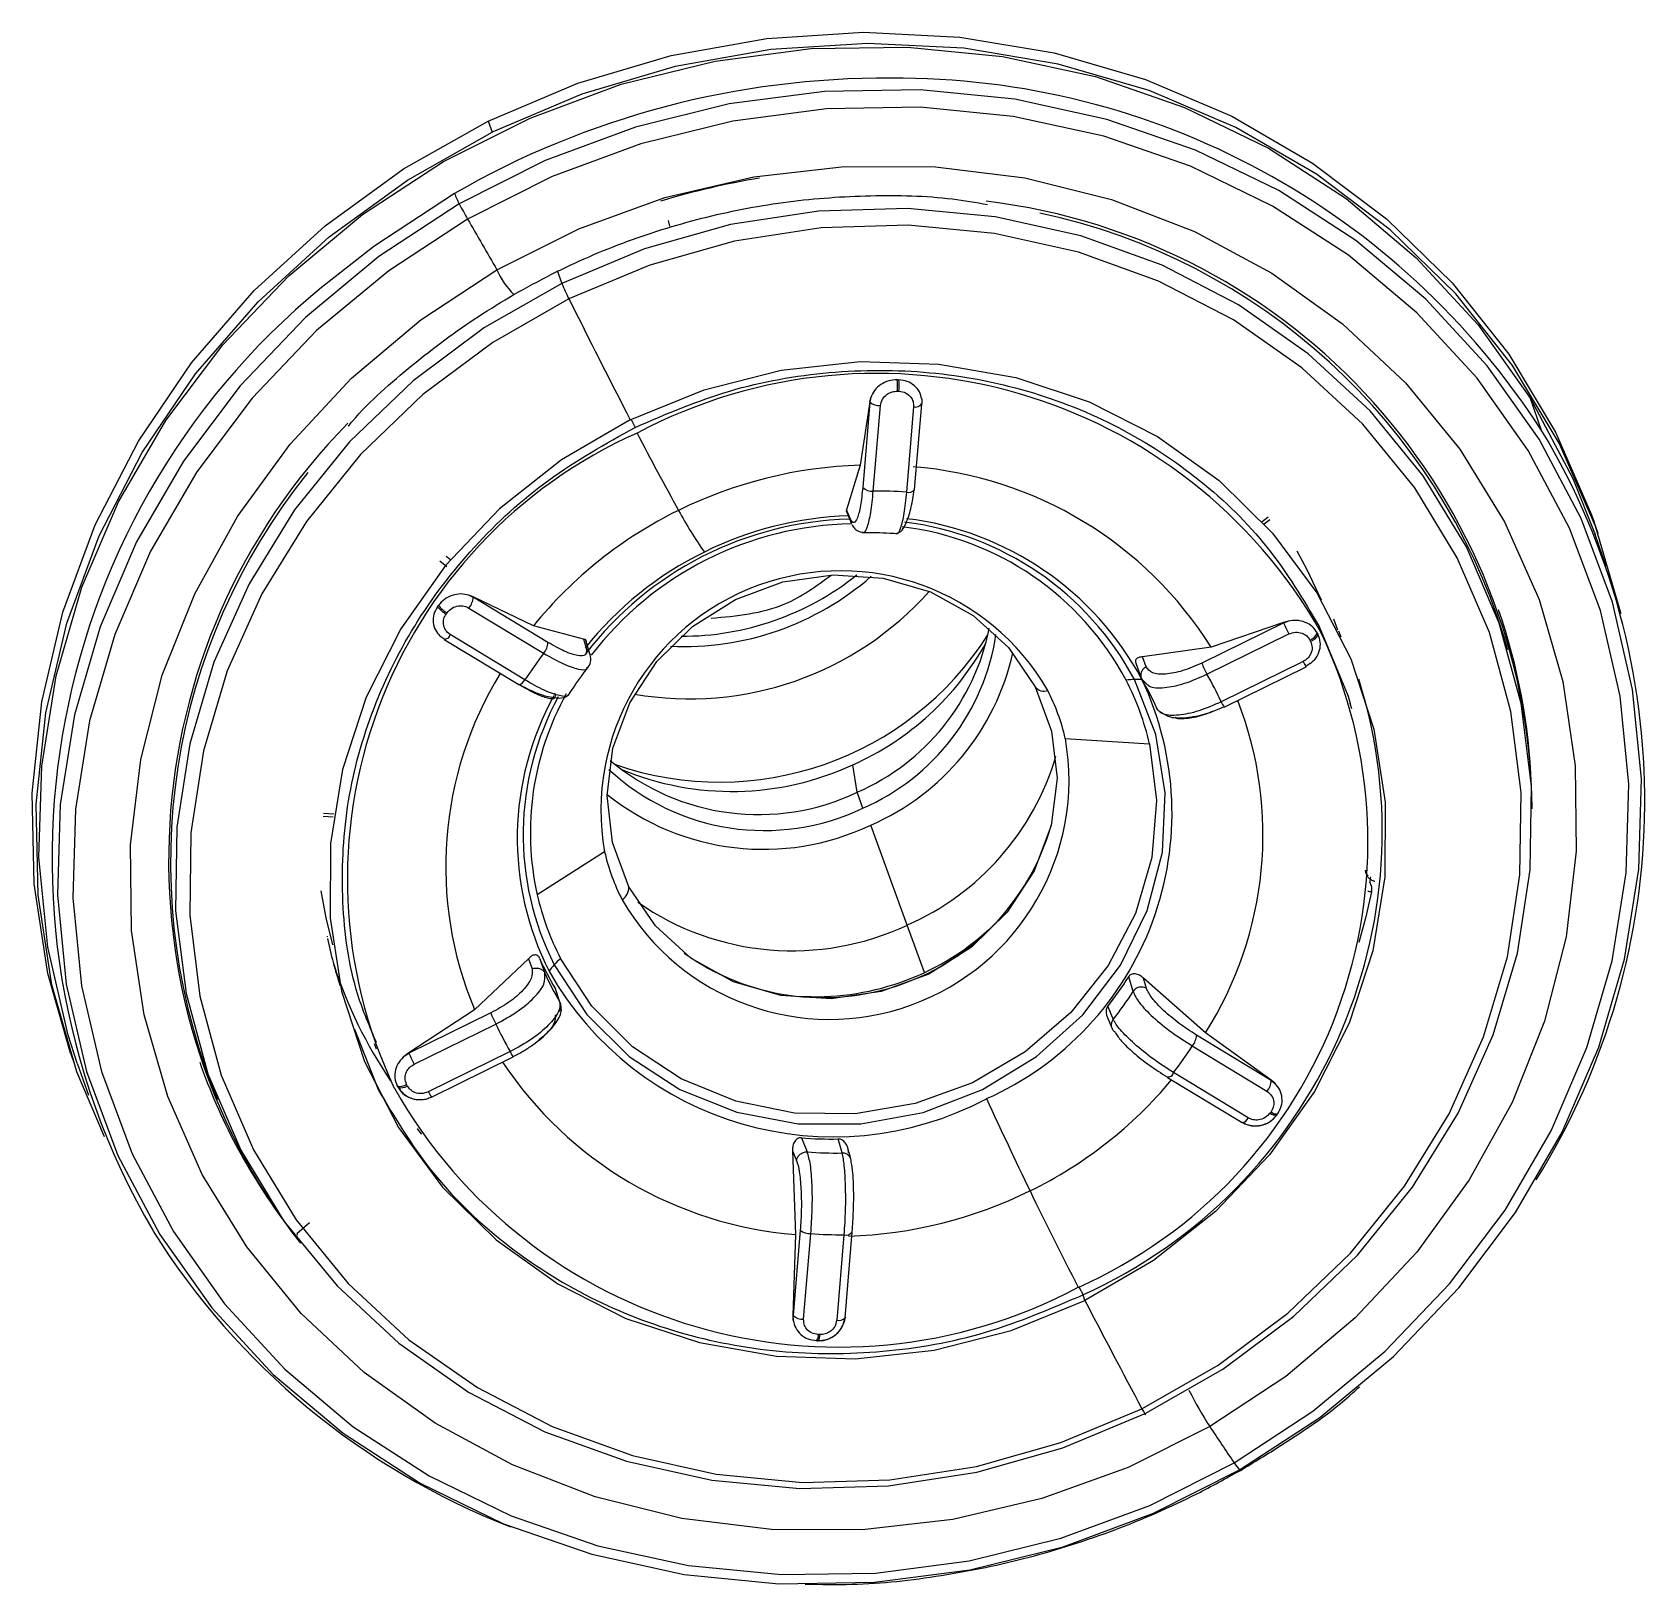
# Model space of a CAD drawing. Extents: x 832 to 912, y 781 to 934.
# Drawn here: x 847.425 to 849.424, y 842.531 to 844.456 of the extents above; entities that cross this region are included whole.
import ezdxf

# ---------------------------------------------------------------- set-up
doc = ezdxf.new("R2010")
doc.units = 0
doc.header["$MEASUREMENT"] = 0
doc.layers.add('1', color=4, linetype='Continuous')

# ---------------------------------------------------------------- blocks, each defined once
blk = doc.blocks.new('2026 SOVEREIGN HL')
at = {"layer": '1', "color": 3, "linetype": 'Continuous', "lineweight": 25}
for p, q in [((16.2613, 47.2507), (16.2661, 47.237)), ((16.4842, 47.1275), (16.4858, 47.1205)), ((16.3468, 47.0658), (16.3525, 47.0496)), ((16.7682, 46.9303), (16.7702, 46.9302)), ((16.7354, 46.9082), (16.7342, 46.9029)), ((16.7343, 46.9026), (16.7354, 46.9082)), ((16.7685, 46.916), (16.7705, 46.9159)), ((16.7986, 46.9062), (16.7987, 46.9006)), ((17.5668, 46.8674), (17.553, 46.9069)), ((16.7342, 46.9029), (16.7221, 46.8243)), ((16.7343, 46.9026), (16.7254, 46.7966)), ((16.7342, 46.9029), (16.7343, 46.9026)), ((16.7385, 46.7922), (16.7474, 46.8982)), ((16.7884, 46.8969), (16.7795, 46.7909)), ((16.7898, 46.794), (16.7987, 46.9)), ((16.4383, 46.8809), (16.4433, 46.8712)), ((16.7221, 46.8243), (16.7053, 46.769)), ((16.7053, 46.769), (16.705, 46.7666)), ((16.7052, 46.7667), (16.711, 46.7528)), ((16.7102, 46.7573), (16.7053, 46.769)), ((17.2206, 46.7544), (17.2278, 46.7602)), ((17.2232, 46.7516), (17.2302, 46.7571)), ((17.6369, 46.7397), (17.6321, 46.7535)), ((17.6469, 46.6989), (17.6331, 46.7384)), ((16.2093, 46.7116), (16.2144, 46.7072)), ((16.2013, 46.7058), (16.2098, 46.6986)), ((16.1985, 46.6488), (16.1996, 46.6505)), ((16.2426, 46.6609), (16.2374, 46.6632)), ((16.2374, 46.6632), (16.2427, 46.6606)), ((16.2374, 46.6472), (16.33, 46.5912)), ((16.3174, 46.6252), (16.2426, 46.6609)), ((16.2427, 46.6606), (16.2426, 46.6609)), ((16.3353, 46.6046), (16.2427, 46.6606)), ((16.2091, 46.6397), (16.2103, 46.6413)), ((17.2472, 46.6289), (17.1457, 46.579)), ((17.2471, 46.6292), (17.1573, 46.5986)), ((17.2528, 46.6311), (17.2471, 46.6292)), ((17.2471, 46.6292), (17.2472, 46.6289)), ((17.2472, 46.6289), (17.2528, 46.6311)), ((17.3091, 46.6339), (17.3138, 46.6204)), ((16.2061, 46.6089), (16.2015, 46.6124)), ((16.2066, 46.6083), (16.2991, 46.5523)), ((16.3067, 46.5582), (16.2141, 46.6143)), ((16.3794, 46.6086), (16.3174, 46.6252)), ((16.3794, 46.6086), (16.3829, 46.5962)), ((16.3873, 46.5901), (16.382, 46.6087)), ((17.1521, 46.5652), (17.2536, 46.6151)), ((17.2796, 46.6075), (17.2805, 46.6059)), ((17.2889, 46.616), (17.2897, 46.6144)), ((17.2934, 46.6172), (17.2913, 46.6242)), ((17.3184, 46.6111), (17.3154, 46.6187)), ((17.5251, 46.5953), (17.5204, 46.6111)), ((17.1573, 46.5986), (17.0721, 46.5867)), ((17.0766, 46.5743), (17.0721, 46.5867)), ((17.0713, 46.5589), (17.0647, 46.5772)), ((17.2713, 46.5809), (17.1698, 46.531)), ((17.1736, 46.5245), (17.275, 46.5744)), ((17.2801, 46.5783), (17.2749, 46.5752)), ((17.0713, 46.5589), (17.0769, 46.5538)), ((17.3318, 46.5221), (17.3297, 46.529)), ((17.0935, 46.5182), (17.1015, 46.5146)), ((16.9765, 46.4856), (17.081, 46.4788)), ((16.7187, 46.4188), (16.7132, 46.4528)), ((16.7255, 46.399), (16.7187, 46.4188)), ((16.0569, 46.389), (16.0693, 46.3882)), ((16.0573, 46.3929), (16.0699, 46.3921)), ((16.7807, 46.2542), (16.7354, 46.3779)), ((16.4056, 46.3449), (16.322, 46.2917)), ((17.35, 46.319), (17.3488, 46.3221)), ((17.3495, 46.3179), (17.3503, 46.3159)), ((16.8021, 46.1955), (16.7807, 46.2542)), ((16.0622, 46.2396), (16.0621, 46.2405)), ((16.3112, 46.2123), (16.2443, 46.1493)), ((16.3112, 46.2123), (16.3156, 46.1998)), ((16.3249, 46.2132), (16.3314, 46.1948)), ((17.0605, 46.1718), (17.0551, 46.1901)), ((17.1502, 46.1207), (17.0735, 46.1882)), ((17.0771, 46.1757), (17.0735, 46.1882)), ((16.3501, 46.1587), (16.3446, 46.175)), ((16.2443, 46.1493), (16.1628, 46.0957)), ((17.0291, 46.1534), (17.0359, 46.1371)), ((16.2644, 46.1453), (16.1629, 46.0954)), ((16.1694, 46.0816), (16.2708, 46.1315)), ((17.029, 46.1394), (17.0347, 46.1257)), ((16.0957, 46.1252), (16.1248, 46.0503)), ((16.1199, 46.1075), (16.1226, 46.1007)), ((17.2317, 46.0616), (17.1392, 46.1177)), ((17.2317, 46.0619), (17.1502, 46.1207)), ((15.7436, 46.0954), (15.7484, 46.0816)), ((16.1628, 46.0957), (16.1578, 46.0922)), ((16.1578, 46.0922), (16.1629, 46.0954)), ((16.1629, 46.0954), (16.1628, 46.0957)), ((16.2885, 46.0973), (16.187, 46.0474)), ((16.1908, 46.0409), (16.2923, 46.0908)), ((17.1339, 46.1043), (17.2265, 46.0482)), ((15.752, 46.0829), (15.7658, 46.0434)), ((17.2032, 46.0153), (17.1106, 46.0713)), ((15.9196, 46.0532), (15.9257, 46.038)), ((16.1494, 46.0532), (16.1485, 46.0549)), ((16.161, 46.0549), (16.1601, 46.0566)), ((17.1031, 46.0654), (17.1956, 46.0093)), ((17.2363, 46.0582), (17.2317, 46.0619)), ((17.2317, 46.0619), (17.2317, 46.0616)), ((17.2317, 46.0616), (17.2363, 46.0582)), ((17.2004, 46.0074), (17.1951, 46.0099)), ((17.2315, 46.0228), (17.2304, 46.0212)), ((17.2386, 46.0185), (17.2397, 46.0201)), ((16.6494, 45.9905), (16.6566, 45.9731)), ((16.6998, 45.9717), (16.695, 45.989)), ((16.6385, 45.9741), (16.642, 45.8706)), ((16.6385, 45.9741), (16.6434, 45.9623)), ((16.0397, 45.8849), (16.0241, 45.8716)), ((16.0248, 45.8696), (16.0248, 45.8719)), ((16.642, 45.8706), (16.639, 45.7703)), ((16.6481, 45.876), (16.6391, 45.77)), ((16.6522, 45.7656), (16.6611, 45.8716)), ((16.7021, 45.8703), (16.6932, 45.7643)), ((16.7035, 45.7674), (16.7124, 45.8735)), ((16.9934, 45.8055), (16.9985, 45.7958)), ((17.0009, 45.7889), (16.9985, 45.7958)), ((16.639, 45.7703), (16.6393, 45.7643)), ((16.6391, 45.77), (16.639, 45.7703)), ((16.6393, 45.7643), (16.6391, 45.77)), ((16.7035, 45.768), (16.7024, 45.7623)), ((16.6684, 45.7389), (16.6704, 45.7388)), ((16.6722, 45.7465), (16.6702, 45.7465))]:
    blk.add_line(p, q, dxfattribs=at)
at = {"layer": '1', "color": 3, "linetype": 'Continuous', "lineweight": 25, "flags": 128}
for points in [[(16.2613, 47.2507), (16.3724, 47.2979), (16.4882, 47.3323), (16.6068, 47.3534), (16.7266, 47.361), (16.8459, 47.355), (16.9628, 47.3354), (17.0758, 47.3025), (17.1831, 47.2568), (17.2831, 47.1989), (17.3745, 47.1298), (17.4559, 47.0504), (17.5261, 46.9618), (17.584, 46.8654)], [(17.6651, 46.6401), (17.6649, 46.6411), (17.6337, 46.7488), (17.5888, 46.8516), (17.5309, 46.948), (17.4607, 47.0366), (17.3793, 47.116), (17.2879, 47.1851), (17.1879, 47.243), (17.0806, 47.2887), (16.9676, 47.3216), (16.8507, 47.3412), (16.7314, 47.3472), (16.6116, 47.3396), (16.493, 47.3185), (16.3772, 47.2841), (16.2661, 47.237)], [(16.2058, 47.2007), (16.3131, 47.2547), (16.4259, 47.2965), (16.5425, 47.3253), (16.6614, 47.3408), (16.7808, 47.3427), (16.8988, 47.3311), (17.0138, 47.306), (17.1242, 47.2678), (17.2282, 47.2172), (17.3245, 47.1548), (17.4115, 47.0815), (17.4881, 46.9985), (17.553, 46.9069)], [(17.1926, 45.5787), (17.2921, 45.6438), (17.3831, 45.7195), (17.4643, 45.8045), (17.5344, 45.8977), (17.5925, 45.9976), (17.6378, 46.1029), (17.6695, 46.2121), (17.6872, 46.3234), (17.6906, 46.4353), (17.6797, 46.5461), (17.6547, 46.6543), (17.6158, 46.7583), (17.5638, 46.8565), (17.4992, 46.9475), (17.4232, 47.03), (17.3367, 47.1027), (17.2411, 47.1647), (17.1378, 47.215), (17.0281, 47.2529), (16.9139, 47.2779), (16.7966, 47.2895), (16.678, 47.2875), (16.56, 47.2722), (16.444, 47.2435), (16.332, 47.202), (16.2254, 47.1483)], [(17.1858, 45.5875), (17.2835, 45.6515), (17.3729, 45.7258), (17.4527, 45.8093), (17.5216, 45.9008), (17.5787, 45.999), (17.6231, 46.1025), (17.6542, 46.2097), (17.6716, 46.319), (17.675, 46.4289), (17.6643, 46.5378), (17.6397, 46.6441), (17.6015, 46.7462), (17.5504, 46.8427), (17.487, 46.9321), (17.4123, 47.0131), (17.3274, 47.0846), (17.2335, 47.1455), (17.1319, 47.1949), (17.0243, 47.2321), (16.912, 47.2566), (16.7968, 47.268), (16.6804, 47.2661), (16.5644, 47.251), (16.4505, 47.2229), (16.3404, 47.1821), (16.2358, 47.1294)], [(15.7436, 46.0954), (15.7156, 46.194), (15.6987, 46.3051), (15.6961, 46.4179), (15.708, 46.5309), (15.7342, 46.6423), (15.7743, 46.7505), (15.8277, 46.854), (15.8937, 46.9511), (15.9712, 47.0407), (16.0592, 47.1212), (16.1564, 47.1916), (16.2613, 47.2507)], [(15.7855, 45.9917), (15.7516, 46.0724), (15.7205, 46.1802), (15.7035, 46.2913), (15.7009, 46.4041), (15.7128, 46.5171), (15.739, 46.6285), (15.7791, 46.7367), (15.8325, 46.8402), (15.8985, 46.9374), (15.976, 47.0269), (16.064, 47.1074), (16.1612, 47.1778), (16.2661, 47.237)], [(15.752, 46.0829), (15.7406, 46.1179), (15.7154, 46.2268), (15.7045, 46.3384), (15.7079, 46.451), (15.7257, 46.5631), (15.7576, 46.6729), (15.8032, 46.7789), (15.8617, 46.8796), (15.9323, 46.9734), (16.014, 47.059), (16.1056, 47.1351), (16.2058, 47.2007)], [(16.2721, 47.0665), (16.3735, 47.1173), (16.4802, 47.156), (16.5906, 47.1819), (16.7029, 47.1948), (16.8155, 47.1943), (16.9264, 47.1805), (17.0339, 47.1536), (17.1365, 47.1139), (17.2323, 47.0623), (17.32, 46.9994), (17.3981, 46.9263), (17.4654, 46.844), (17.5209, 46.754), (17.5637, 46.6576), (17.593, 46.5563), (17.6085, 46.4517), (17.6099, 46.3456), (17.5971, 46.2395), (17.5704, 46.1352), (17.5302, 46.0342), (17.4772, 45.9382), (17.4121, 45.8487), (17.3359, 45.7671), (17.25, 45.6947), (17.1556, 45.6326)], [(16.2254, 47.1483), (16.1259, 47.0832), (16.0349, 47.0076), (15.9537, 46.9225), (15.8836, 46.8294), (15.8255, 46.7294), (15.7802, 46.6241), (15.7485, 46.515), (15.7308, 46.4036), (15.7274, 46.2917), (15.7383, 46.1809), (15.7633, 46.0727), (15.8022, 45.9687), (15.8542, 45.8705), (15.9188, 45.7795), (15.9948, 45.6971), (16.0813, 45.6243), (16.1769, 45.5623), (16.2802, 45.512), (16.3899, 45.4741), (16.5041, 45.4492), (16.6214, 45.4376), (16.74, 45.4395), (16.858, 45.4549), (16.974, 45.4835), (17.086, 45.525), (17.1926, 45.5787)], [(16.2196, 47.1612), (16.1194, 47.0956), (16.0714, 47.058)], [(16.2358, 47.1294), (16.138, 47.0654), (16.0486, 46.9911), (15.9689, 46.9076), (15.9, 46.816), (15.8429, 46.7178), (15.7984, 46.6144), (15.7673, 46.5072), (15.7499, 46.3979), (15.7466, 46.2879), (15.7573, 46.179), (15.7819, 46.0728), (15.82, 45.9707), (15.8711, 45.8742), (15.9345, 45.7848), (16.0092, 45.7038), (16.0941, 45.6323), (16.1881, 45.5714), (16.2896, 45.522), (16.3973, 45.4847), (16.5095, 45.4603), (16.6247, 45.4489), (16.7412, 45.4508), (16.8572, 45.4659), (16.971, 45.494), (17.0811, 45.5347), (17.1858, 45.5875)], [(17.0757, 45.6487), (17.1717, 45.7035), (17.2599, 45.7693), (17.3388, 45.845), (17.407, 45.9294), (17.4634, 46.021), (17.5069, 46.1182), (17.5369, 46.2193), (17.5527, 46.3226), (17.5543, 46.4264), (17.5414, 46.5289), (17.5144, 46.6283), (17.4737, 46.7229), (17.42, 46.8112), (17.3543, 46.8915), (17.2775, 46.9625), (17.1912, 47.0231), (17.0966, 47.0721), (16.9956, 47.1087), (16.8897, 47.1324), (16.7808, 47.1426), (16.6707, 47.1393), (16.5614, 47.1225), (16.4548, 47.0924), (16.3525, 47.0496)], [(17.0715, 45.6546), (17.1658, 45.7084), (17.2525, 45.7731), (17.3299, 45.8475), (17.3969, 45.9304), (17.4522, 46.0203), (17.495, 46.1157), (17.5244, 46.215), (17.54, 46.3165), (17.5415, 46.4185), (17.5289, 46.5191), (17.5024, 46.6167), (17.4624, 46.7096), (17.4097, 46.7963), (17.3451, 46.8752), (17.2697, 46.9449), (17.1849, 47.0044), (17.0921, 47.0525), (16.9928, 47.0885), (16.8888, 47.1117), (16.7819, 47.1218), (16.6738, 47.1185), (16.5665, 47.102), (16.4617, 47.0724), (16.3613, 47.0304)], [(17.1556, 45.6326), (17.0543, 45.5818), (16.9476, 45.5431), (16.8372, 45.5171), (16.7248, 45.5043), (16.6123, 45.5048), (16.5014, 45.5186), (16.3938, 45.5455), (16.2913, 45.5851), (16.1954, 45.6368), (16.1077, 45.6997), (16.0296, 45.7728), (15.9623, 45.8551), (15.9068, 45.9451), (15.8641, 46.0415), (15.8347, 46.1428), (15.8192, 46.2473), (15.8179, 46.3535), (15.8306, 46.4596), (15.8573, 46.5639), (15.8975, 46.6649), (15.9506, 46.7609), (16.0157, 46.8504), (16.0918, 46.932), (16.1777, 47.0044), (16.2721, 47.0665)], [(16.3525, 47.0496), (16.2565, 46.9948), (16.1682, 46.9289), (16.0893, 46.8532), (16.0211, 46.7688), (15.9648, 46.6773), (15.9213, 46.5801), (15.8913, 46.479), (15.8754, 46.3756), (15.8739, 46.2718), (15.8868, 46.1693), (15.9138, 46.0699), (15.9545, 45.9753), (16.0081, 45.8871), (16.0739, 45.8068), (16.1506, 45.7357), (16.237, 45.6752), (16.3315, 45.6261), (16.4326, 45.5895), (16.5385, 45.5659), (16.6474, 45.5556), (16.7574, 45.5589), (16.8667, 45.5758), (16.9734, 45.6059), (17.0757, 45.6487)], [(16.3613, 47.0304), (16.267, 46.9766), (16.1803, 46.912), (16.1028, 46.8376), (16.0359, 46.7547), (15.9805, 46.6648), (15.9378, 46.5693), (15.9084, 46.47), (15.8928, 46.3685), (15.8913, 46.2666), (15.9039, 46.166), (15.9304, 46.0683), (15.9704, 45.9754), (16.0231, 45.8888), (16.0877, 45.8099), (16.163, 45.7401), (16.2479, 45.6807), (16.3407, 45.6325), (16.44, 45.5965), (16.5439, 45.5733), (16.6509, 45.5632), (16.759, 45.5665), (16.8663, 45.5831), (16.9711, 45.6126), (17.0715, 45.6546)], [(16.4374, 46.8805), (16.5288, 46.9178), (16.6244, 46.9421), (16.7221, 46.9528), (16.8198, 46.9497), (16.9152, 46.9329), (17.0062, 46.9027), (17.0909, 46.8598), (17.1672, 46.8052), (17.2335, 46.7401), (17.2883, 46.6659), (17.3304, 46.5844), (17.3589, 46.4972), (17.373, 46.4064), (17.3726, 46.314), (17.3576, 46.2221), (17.3282, 46.1327), (17.2853, 46.0478), (17.2298, 45.9693), (17.1628, 45.899), (17.0859, 45.8384), (17.0009, 45.7889)], [(17.553, 46.9069), (17.6054, 46.808), (17.6331, 46.7384)], [(16.4374, 46.8805), (16.3523, 46.831), (16.2754, 46.7704), (16.2085, 46.7), (16.1529, 46.6215), (16.11, 46.5366), (16.0807, 46.4472), (16.0656, 46.3553), (16.0652, 46.2629), (16.0794, 46.1721), (16.1078, 46.085), (16.1499, 46.0034), (16.2047, 45.9292), (16.2711, 45.8641), (16.3474, 45.8095), (16.432, 45.7666), (16.523, 45.7365), (16.6185, 45.7196), (16.7161, 45.7166), (16.8139, 45.7273), (16.9095, 45.7516), (17.0009, 45.7889)], [(17.584, 46.8654), (17.6289, 46.7626), (17.6321, 46.7535)], [(17.2636, 46.718), (17.276, 46.695), (17.2936, 46.6573)], [(16.4357, 46.3017), (16.4153, 46.3565), (16.4086, 46.4147), (16.4159, 46.4735), (16.4368, 46.5299), (16.4702, 46.581), (16.5146, 46.6244), (16.5676, 46.6578), (16.6266, 46.6795), (16.6887, 46.6885), (16.7507, 46.6844), (16.8096, 46.6672), (16.8623, 46.638), (16.9062, 46.5981), (16.9392, 46.5495)], [(17.2913, 46.6242), (17.327, 46.5378), (17.3297, 46.529)], [(17.2713, 46.5809), (17.2722, 46.5791), (17.2731, 46.5775), (17.2738, 46.5762), (17.2744, 46.5753), (17.2748, 46.5747), (17.275, 46.5744), (17.2751, 46.5746), (17.2749, 46.5752)], [(16.3001, 46.5521), (16.2998, 46.5521), (16.2991, 46.5523)], [(16.3432, 46.2048), (16.3835, 46.1435), (16.436, 46.0914), (16.4988, 46.0504), (16.5695, 46.0222), (16.6453, 46.0078), (16.7232, 46.0077), (16.8004, 46.022), (16.8739, 46.0502), (16.9407, 46.0911), (16.9984, 46.1431), (17.0448, 46.2044), (17.078, 46.2724), (17.0968, 46.3447), (17.1004, 46.4183), (17.0888, 46.4906), (17.0623, 46.5587)], [(16.9392, 46.5495), (16.9596, 46.4947), (16.9663, 46.4365), (16.959, 46.3777), (16.9381, 46.3214), (16.9046, 46.2702), (16.8603, 46.2268), (16.8073, 46.1935), (16.7482, 46.1717), (16.6862, 46.1627), (16.6241, 46.1669), (16.5653, 46.184), (16.5126, 46.2133), (16.4686, 46.2532), (16.4357, 46.3017)], [(17.081, 46.4788), (17.0896, 46.4087), (17.0837, 46.3378), (17.0635, 46.2687), (17.0296, 46.2039), (16.9835, 46.146), (16.9268, 46.097), (16.8616, 46.0588), (16.7904, 46.0329), (16.7159, 46.0202), (16.6409, 46.0211), (16.5681, 46.0358), (16.5004, 46.0635), (16.4401, 46.1033), (16.3897, 46.1537), (16.351, 46.2128)], [(16.0687, 46.2295), (16.0604, 46.263), (16.0542, 46.2966)], [(17.3559, 46.2954), (17.3486, 46.2626), (17.3402, 46.2325)], [(16.2885, 46.0973), (16.2895, 46.0955), (16.2903, 46.0939), (16.291, 46.0926), (16.2916, 46.0917), (16.292, 46.0911), (16.2923, 46.0908), (16.2923, 46.091), (16.2921, 46.0916)], [(16.174, 46.0021), (16.1739, 46.0019), (16.1736, 46.0015)], [(16.1786, 45.9951), (16.1784, 45.9955), (16.1736, 46.0015)], [(17.0715, 45.6546), (17.0727, 45.6524), (17.0737, 45.6506), (17.0746, 45.6491), (17.0753, 45.6481), (17.0757, 45.6475), (17.0759, 45.6474), (17.0759, 45.6478), (17.0757, 45.6487)]]:
    blk.add_lwpolyline(points, dxfattribs=at)
at = {"layer": '1', "color": 3, "linetype": 'Continuous', "lineweight": 25}
for centre, radius, start, end in [((16.7531, 46.2368), 1.0673, 89.6156, 119.9908), ((16.7667, 46.3529), 0.9512, 32.7437, 90.3911), ((16.7515, 46.2422), 0.9505, 99.3115, 106.9243), ((16.3316, 47.2046), 0.1202, 201.196, 207.9296), ((16.6167, 47.3491), 0.4398, 207.1638, 209.9784), ((16.7869, 46.3885), 0.7684, 0.7324, 83.1566), ((26.4525, 52.9956), 11.7811, 209.86346, 210.21658), ((16.7834, 46.3823), 0.7717, 17.2449, 77.9211), ((16.3588, 47.1035), 0.0942, 203.0952, 225.8726), ((16.6368, 46.3372), 0.9161, 128.1097, 210.3046), ((16.5629, 47.1344), 0.2268, 201.9618, 207.2864), ((30.9351, 54.3312), 16.3002, 206.60868, 207.19973), ((16.7427, 46.305), 0.633, 29.5473, 117.9689), ((16.7087, 46.922), 0.06, 354.2456, 7.8854), ((16.7107, 46.922), 0.06, 354.2456, 7.8854), ((16.7458, 46.9151), 0.0169, 227.3836, 275.4687), ((16.7914, 46.9049), 0.00849, 249.6327, 329.5578), ((16.637, 46.3345), 0.7718, 135.4004, 217.9711), ((16.8066, 46.4083), 0.8881, 328.04, 31.1283), ((16.6923, 46.311), 0.6056, 114.017, 205.3189), ((19.152, 48.2553), 3.0428, 207.2072, 209.256), ((16.6387, 46.3319), 0.7712, 141.1907, 201.1857), ((16.7392, 46.2771), 0.5475, 91.7849, 116.2208), ((16.7501, 46.343), 0.4808, 32.124, 85.4723), ((16.7369, 46.809), 0.0169, 227.3829, 275.4746), ((16.7428, 46.2782), 0.514, 85.9056, 90.4763), ((16.7823, 46.8002), 0.00973, 253.2434, 320.6511), ((16.7324, 46.288), 0.5348, 116.0883, 140.9114), ((16.9448, 47.0092), 0.5083, 208.2991, 215.1471), ((16.7202, 46.3317), 0.4258, 91.5979, 142.5083), ((16.7187, 46.3364), 0.4152, 91.0044, 142.5932), ((16.7234, 46.3226), 0.4393, 92.0505, 116.2329), ((16.7307, 46.3864), 0.3641, 28.0775, 83.0988), ((16.7316, 46.3813), 0.3752, 28.2109, 82.9932), ((16.7336, 46.3773), 0.3835, 28.2133, 83.0817), ((16.7171, 46.3322), 0.4279, 116.0433, 141.6692), ((16.6978, 46.3965), 0.2968, 30.0416, 189.9993), ((16.5037, 46.9528), 0.3534, 267.3162, 311.1194), ((16.5013, 46.9597), 0.3474, 269.8258, 308.6097), ((16.5109, 46.9319), 0.3973, 260.0824, 318.3541), ((16.2269, 46.6712), 0.0362, 218.2417, 240.6452), ((16.228, 46.6728), 0.0362, 218.2416, 240.6453), ((16.2205, 46.6616), 0.0222, 319.7623, 357.5502), ((17.3916, 46.688), 0.1561, 202.2523, 207.8406), ((16.8158, 46.4023), 0.7387, 2.0169, 19.1964), ((16.2075, 46.6155), 0.00675, 257.8876, 349.4325), ((16.5478, 46.8262), 0.3948, 250.9395, 327.4836), ((16.6059, 46.6772), 0.2819, 293.5793, 348.7204), ((16.6137, 46.6556), 0.2799, 293.5274, 351.5427), ((16.746, 46.3582), 0.6056, 294.0172, 25.3189), ((17.2742, 46.6227), 0.0161, 289.6784, 335.6559), ((17.2751, 46.621), 0.0161, 289.6648, 335.6695), ((16.7187, 46.2913), 0.4908, 142.3512, 147.0616), ((16.3131, 46.6055), 0.0222, 319.7183, 357.5946), ((16.5694, 46.7753), 0.3531, 294.0215, 331.0999), ((16.6126, 46.6588), 0.3065, 293.6049, 347.3361), ((17.2905, 46.6382), 0.1565, 202.2515, 207.8249), ((16.6668, 46.3266), 0.4582, 148.4814, 202.762), ((16.2942, 46.5652), 0.0143, 294.3291, 330.9768), ((16.7214, 46.3929), 0.3874, 294, 25.3358), ((16.95, 46.5577), 0.0135, 217.3403, 290.5015), ((16.7393, 46.3701), 0.63, 294.284, 17.4416), ((17.068, 46.4373), 0.1215, 92.6978, 97.5558), ((16.7521, 46.4029), 0.3375, 12.9903, 27.3089), ((17.0665, 46.4709), 0.0879, 86.7023, 92.7363), ((16.7626, 46.3767), 0.3585, 24.0546, 30.5482), ((16.7829, 46.3529), 0.4259, 24.714, 29.8971), ((16.6626, 46.362), 0.3653, 151.1251, 206.8566), ((16.662, 46.3663), 0.3574, 151.4182, 206.8598), ((16.6681, 46.3689), 0.3546, 150.9825, 192.5635), ((16.7291, 46.4285), 0.2539, 12.9907, 27.3079), ((16.7624, 46.3663), 0.4591, 327.655, 21.2508), ((17.2008, 46.5447), 0.0339, 203.9537, 216.6171), ((16.6843, 46.4341), 0.2968, 210.0415, 9.9994), ((16.6036, 46.6546), 0.2832, 227.1025, 295.4802), ((16.5963, 46.6764), 0.2852, 229.9039, 295.4128), ((16.5632, 46.7775), 0.3576, 247.494, 294.7857), ((16.6476, 46.5572), 0.3309, 293.7283, 343.5422), ((16.6025, 46.658), 0.3099, 231.2773, 295.3839), ((16.6759, 46.4586), 0.2944, 234.3479, 344.0734), ((16.6532, 46.4021), 0.2542, 192.9977, 207.3008), ((17.3567, 46.318), 0.0068, 171.1755, 207.6285), ((16.6418, 46.4303), 0.7229, 350.1922, 350.7298), ((16.6509, 46.3676), 0.3375, 192.9904, 207.3089), ((16.417, 46.3011), 0.0186, 303.6222, 2.0357), ((17.3606, 46.3312), 0.036, 255.0892, 262.5484), ((16.6382, 46.557), 0.3347, 235.1028, 295.2155), ((16.6672, 46.4838), 0.3184, 266.0515, 312.3717), ((16.6186, 46.3552), 0.5689, 191.9377, 198.0487), ((16.6521, 46.3579), 0.3578, 203.8607, 210.7435), ((16.4569, 46.1012), 0.1539, 133.523, 137.6777), ((16.6103, 46.3797), 0.5678, 197.8242, 214.14), ((16.6579, 46.3405), 0.3575, 204.0463, 210.5583), ((16.4286, 46.1269), 0.1156, 137.6233, 142.6621), ((16.6891, 46.3969), 0.4052, 209.5639, 297.9523), ((16.7064, 46.4094), 0.4119, 321.5738, 327.8365), ((16.713, 46.3917), 0.4112, 321.7415, 327.6716), ((16.4092, 46.2046), 0.1565, 202.2515, 207.8248), ((16.6577, 46.3096), 0.4259, 204.714, 209.8972), ((17.117, 46.1186), 0.0222, 319.7442, 357.5686), ((16.3068, 46.1542), 0.1554, 202.2331, 207.8436), ((16.722, 46.3711), 0.4908, 322.3511, 327.0616), ((16.6024, 46.3281), 0.74, 199.2425, 216.5557), ((16.6802, 46.3506), 0.4815, 213.5807, 265.4503), ((17.104, 46.0726), 0.00675, 257.8837, 349.4355), ((16.6956, 46.3642), 0.633, 209.5474, 297.9688), ((16.1526, 46.0673), 0.0131, 251.8859, 305.1682), ((16.1535, 46.0656), 0.0131, 251.8863, 305.1686), ((16.2185, 46.0614), 0.0344, 204.0435, 216.5272), ((16.6974, 46.4052), 0.5351, 296.0919, 320.1437), ((17.2096, 46.0625), 0.0222, 319.7176, 357.5948), ((21.2541, 48.0262), 4.8052, 204.4279, 205.9354), ((17.1948, 46.0181), 0.00885, 275.3287, 341.243), ((17.2371, 46.0278), 0.00944, 224.6648, 279.0347), ((17.2374, 46.0278), 0.00772, 220.0643, 288.1732), ((16.6858, 46.4206), 0.4317, 265.1553, 271.2265), ((16.6918, 46.4034), 0.4318, 265.3214, 271.0605), ((16.6909, 46.4157), 0.5474, 271.7845, 296.2214), ((22.0403, 48.4017), 5.6765, 205.8726, 207.2213), ((16.6206, 46.3599), 0.914, 212.0481, 248.7144), ((16.6595, 45.8885), 0.0169, 227.3832, 275.4682), ((16.6978, 46.3844), 0.5141, 265.9059, 270.4759), ((16.7051, 45.8783), 0.00849, 249.6326, 329.5596), ((27.6224, 51.2902), 11.9617, 207.38164, 208.10817), ((16.6506, 45.7825), 0.0169, 227.3834, 275.4748), ((16.696, 45.7736), 0.00973, 253.2433, 320.6513), ((16.6627, 45.7446), 0.00775, 314.2673, 14.4978), ((16.661, 45.7451), 0.0113, 326.3093, 7.0754), ((17.5188, 45.8708), 0.4343, 206.4047, 213.262), ((21.19, 48.2987), 4.8358, 213.4583, 214.1009), ((17.2341, 45.6177), 0.057, 212.0067, 223.2129), ((17.1935, 45.5793), 0.0011, 215.2259, 274.2638)]:
    blk.add_arc(centre, radius, start, end, dxfattribs=at)
for points, knots in [([(16.2932, 47.0358), (16.3086, 47.0444), (16.3539, 47.0695), (16.4334, 47.1036), (16.5318, 47.1338), (16.633, 47.1529), (16.7351, 47.1599), (16.8181, 47.1582), (16.8656, 47.15), (16.88, 47.1475)], [0, 0, 0, 0, 0.08668, 0.254664, 0.422708, 0.590736, 0.758763, 0.926798, 1, 1, 1, 1]), ([(16.0879, 46.8731), (16.0896, 46.875), (16.1129, 46.9026), (16.1665, 46.949), (16.2343, 47.0006), (16.2784, 47.027), (16.2932, 47.0358)], [0, 0, 0, 0, 0.0295803, 0.4173803, 0.8050254, 1, 1, 1, 1]), ([(16.4433, 46.8712), (16.4819, 46.8878), (16.5592, 46.9208), (16.6839, 46.9427), (16.8091, 46.9429), (16.931, 46.9197), (17.0447, 46.8743), (17.1454, 46.8083), (17.2312, 46.725), (17.2713, 46.6578), (17.2913, 46.6242)], [0, 0, 0, 0, 0.1249999, 0.2499999, 0.375, 0.4999995, 0.6250002, 0.7499999, 0.875, 1, 1, 1, 1]), ([(16.7682, 46.9303), (16.7646, 46.93), (16.7574, 46.9296), (16.7476, 46.9246), (16.7395, 46.9173), (16.7368, 46.9112), (16.7354, 46.9082)], [0, 0, 0, 0, 0.247557, 0.500847, 0.753669, 1, 1, 1, 1]), ([(16.7986, 46.9062), (16.7978, 46.9093), (16.7963, 46.9155), (16.7897, 46.9233), (16.7808, 46.9288), (16.7737, 46.9297), (16.7702, 46.9302)], [0, 0, 0, 0, 0.246591, 0.499377, 0.752591, 1, 1, 1, 1]), ([(16.7474, 46.8982), (16.748, 46.9009), (16.7492, 46.9063), (16.7549, 46.9122), (16.7617, 46.9156), (16.7662, 46.9159), (16.7685, 46.916)], [0, 0, 0, 0, 0.2794857, 0.5589928, 0.7793778, 1, 1, 1, 1]), ([(16.7705, 46.9159), (16.7733, 46.9155), (16.7789, 46.9146), (16.7849, 46.9095), (16.7883, 46.9033), (16.7883, 46.899), (16.7884, 46.8969)], [0, 0, 0, 0, 0.2796719, 0.5592245, 0.7795875, 1, 1, 1, 1]), ([(16.1228, 46.1085), (16.1145, 46.128), (16.0909, 46.1833), (16.0779, 46.2829), (16.0828, 46.401), (16.1133, 46.5173), (16.1666, 46.6268), (16.2413, 46.7249), (16.3335, 46.8098), (16.4067, 46.8508), (16.4433, 46.8712)], [0, 0, 0, 0, 0.071855, 0.204447, 0.337039, 0.469632, 0.602224, 0.734815, 0.867407, 1, 1, 1, 1]), ([(16.7254, 46.7966), (16.7246, 46.7887), (16.7229, 46.773), (16.7189, 46.7577), (16.7144, 46.7509), (16.7116, 46.7551), (16.7102, 46.7573)], [0, 0, 0, 0, 0.249772, 0.500138, 0.750448, 1, 1, 1, 1]), ([(16.7261, 46.7414), (16.7263, 46.7413), (16.7281, 46.7394), (16.7314, 46.7471), (16.7357, 46.7643), (16.7376, 46.7829), (16.7385, 46.7922)], [0, 0, 0, 0, 0.027019, 0.351313, 0.675641, 1, 1, 1, 1]), ([(16.7795, 46.7909), (16.7785, 46.7816), (16.7766, 46.763), (16.7724, 46.7457), (16.7691, 46.738), (16.7679, 46.7401), (16.7677, 46.7403)], [0, 0, 0, 0, 0.320818, 0.641611, 0.962376, 1, 1, 1, 1]), ([(16.7679, 46.7398), (16.77, 46.7406), (16.7741, 46.7422), (16.7804, 46.7542), (16.7858, 46.7716), (16.7881, 46.7862), (16.7892, 46.7935)], [0, 0, 0, 0, 0.256058, 0.508316, 0.755415, 1, 1, 1, 1]), ([(16.7102, 46.7573), (16.7102, 46.7563), (16.7102, 46.7544), (16.711, 46.7526), (16.7113, 46.7517)], [0, 0, 0, 0, 0.481404, 1, 1, 1, 1]), ([(16.7118, 46.7509), (16.7127, 46.7494), (16.7146, 46.7463), (16.7196, 46.742), (16.7235, 46.7415), (16.7261, 46.7411)], [0, 0, 0, 0, 0.250441, 0.5027, 1, 1, 1, 1]), ([(16.7248, 46.741), (16.7363, 46.7409), (16.7511, 46.7409), (16.7657, 46.7398), (16.7689, 46.7396)], [0, 0, 0, 0, 0.779541, 1, 1, 1, 1]), ([(16.5375, 46.6346), (16.5693, 46.6375), (16.6243, 46.6426), (16.668, 46.6745), (16.6864, 46.688)], [0, 0, 0, 0, 0.578044, 1, 1, 1, 1]), ([(16.1985, 46.6488), (16.1967, 46.6458), (16.1933, 46.6397), (16.1926, 46.6294), (16.1951, 46.6197), (16.1994, 46.6148), (16.2015, 46.6124)], [0, 0, 0, 0, 0.247558, 0.500836, 0.753638, 1, 1, 1, 1]), ([(16.2374, 46.6632), (16.2341, 46.6639), (16.2274, 46.6653), (16.2165, 46.6633), (16.2066, 46.6585), (16.2019, 46.6531), (16.1996, 46.6505)], [0, 0, 0, 0, 0.246591, 0.49937, 0.752579, 1, 1, 1, 1]), ([(16.2103, 46.6413), (16.2122, 46.6434), (16.2161, 46.6477), (16.224, 46.6502), (16.2315, 46.6501), (16.2355, 46.6482), (16.2374, 46.6472)], [0, 0, 0, 0, 0.279639, 0.55923, 0.779596, 1, 1, 1, 1]), ([(16.2141, 46.6143), (16.212, 46.616), (16.2077, 46.6195), (16.2054, 46.6269), (16.2059, 46.6339), (16.208, 46.6378), (16.2091, 46.6397)], [0, 0, 0, 0, 0.279482, 0.558997, 0.779404, 1, 1, 1, 1]), ([(17.2889, 46.616), (17.287, 46.6188), (17.2833, 46.6245), (17.2741, 46.6299), (17.2635, 46.6326), (17.2564, 46.6316), (17.2528, 46.6311)], [0, 0, 0, 0, 0.247555, 0.500915, 0.753653, 1, 1, 1, 1]), ([(16.383, 46.604), (16.3831, 46.6045), (16.3833, 46.6061), (16.3824, 46.608), (16.3804, 46.6084), (16.3794, 46.6086)], [0, 0, 0, 0, 0.179868, 0.574743, 1, 1, 1, 1]), ([(17.2536, 46.6151), (17.2564, 46.6161), (17.2618, 46.618), (17.2699, 46.6165), (17.2761, 46.6129), (17.2785, 46.6093), (17.2796, 46.6075)], [0, 0, 0, 0, 0.279456, 0.558985, 0.7794, 1, 1, 1, 1]), ([(17.2801, 46.5783), (17.2827, 46.5806), (17.288, 46.5851), (17.2922, 46.5947), (17.2933, 46.605), (17.2909, 46.6113), (17.2897, 46.6144)], [0, 0, 0, 0, 0.246557, 0.499347, 0.75262, 1, 1, 1, 1]), ([(16.33, 46.5912), (16.3383, 46.5864), (16.355, 46.577), (16.3736, 46.5708), (16.3837, 46.5699), (16.3841, 46.5734), (16.3841, 46.5739)], [0, 0, 0, 0, 0.313478, 0.626923, 0.940339, 1, 1, 1, 1]), ([(16.3829, 46.5962), (16.383, 46.5934), (16.3832, 46.5879), (16.3729, 46.5874), (16.3564, 46.5927), (16.3423, 46.6006), (16.3353, 46.6046)], [0, 0, 0, 0, 0.2498124, 0.5002329, 0.7504994, 1, 1, 1, 1]), ([(16.3829, 46.5962), (16.3835, 46.5957), (16.3847, 46.5949), (16.3865, 46.5927), (16.387, 46.5908), (16.3874, 46.5896)], [0, 0, 0, 0, 0.268262, 0.536222, 1, 1, 1, 1]), ([(16.3845, 46.5731), (16.386, 46.5753), (16.3891, 46.5798), (16.3882, 46.5864), (16.3877, 46.5897)], [0, 0, 0, 0, 0.496745, 1, 1, 1, 1]), ([(17.0721, 46.5867), (17.0705, 46.5866), (17.0673, 46.5864), (17.0647, 46.5846), (17.0636, 46.5826), (17.0634, 46.581), (17.0637, 46.5792), (17.0644, 46.5779), (17.0647, 46.5772)], [0, 0, 0, 0, 0.29897, 0.576214, 0.702273, 0.809913, 0.906002, 1, 1, 1, 1]), ([(17.2805, 46.6059), (17.2814, 46.6033), (17.2832, 46.5982), (17.2812, 46.5905), (17.2771, 46.5845), (17.2732, 46.5821), (17.2713, 46.5809)], [0, 0, 0, 0, 0.279654, 0.559228, 0.779596, 1, 1, 1, 1]), ([(16.3607, 46.5392), (16.3669, 46.5485), (16.3748, 46.5604), (16.3836, 46.5718), (16.3856, 46.5743)], [0, 0, 0, 0, 0.779385, 1, 1, 1, 1]), ([(17.072, 46.5704), (17.0715, 46.5694), (17.0703, 46.5676), (17.0698, 46.5645), (17.0701, 46.5615), (17.0709, 46.5597), (17.0713, 46.5589)], [0, 0, 0, 0, 0.259402, 0.518892, 0.768428, 1, 1, 1, 1]), ([(17.0766, 46.5743), (17.0758, 46.5738), (17.074, 46.5728), (17.0727, 46.5712), (17.072, 46.5704)], [0, 0, 0, 0, 0.481446, 1, 1, 1, 1]), ([(17.1457, 46.579), (17.1377, 46.5755), (17.1217, 46.5685), (17.0997, 46.5645), (17.0829, 46.5658), (17.0787, 46.5715), (17.0766, 46.5743)], [0, 0, 0, 0, 0.2497682, 0.5001305, 0.7504412, 1, 1, 1, 1]), ([(16.2987, 46.5529), (16.3057, 46.5489), (16.3198, 46.5408), (16.3358, 46.5349), (16.3454, 46.5346), (16.3447, 46.5393), (16.3444, 46.5417)], [0, 0, 0, 0, 0.249772, 0.500143, 0.750452, 1, 1, 1, 1]), ([(16.2995, 46.5525), (16.3064, 46.5489), (16.3201, 46.5418), (16.3387, 46.5362), (16.3536, 46.5348), (16.3584, 46.538), (16.3608, 46.5396)], [0, 0, 0, 0, 0.2457336, 0.4929173, 0.7446913, 1, 1, 1, 1]), ([(16.3603, 46.5406), (16.3604, 46.54), (16.3604, 46.5369), (16.3503, 46.5379), (16.3317, 46.5441), (16.315, 46.5535), (16.3067, 46.5582)], [0, 0, 0, 0, 0.076299, 0.38417, 0.692066, 1, 1, 1, 1]), ([(17.0769, 46.5538), (17.078, 46.5526), (17.0819, 46.5481), (17.0986, 46.5478), (17.1239, 46.5527), (17.1427, 46.561), (17.1521, 46.5652)], [0, 0, 0, 0, 0.119723, 0.413121, 0.706559, 1, 1, 1, 1]), ([(17.1698, 46.531), (17.1604, 46.5268), (17.1416, 46.5186), (17.116, 46.5135), (17.0966, 46.5143), (17.0922, 46.52), (17.09, 46.5228)], [0, 0, 0, 0, 0.250033, 0.500036, 0.750021, 1, 1, 1, 1]), ([(17.0968, 46.5172), (17.0968, 46.5172), (17.0952, 46.5174), (17.0932, 46.5188), (17.091, 46.5209), (17.0903, 46.5222), (17.09, 46.5228)], [0, 0, 0, 0, 0.010579, 0.506713, 0.75319, 1, 1, 1, 1]), ([(17.1015, 46.5146), (17.1032, 46.5137), (17.109, 46.5106), (17.1261, 46.5108), (17.1498, 46.5149), (17.166, 46.5216), (17.174, 46.525)], [0, 0, 0, 0, 0.120914, 0.418097, 0.709802, 1, 1, 1, 1]), ([(17.1128, 46.5119), (17.113, 46.5118), (17.1155, 46.5095), (17.1285, 46.5104), (17.145, 46.5133), (17.1562, 46.5181), (17.1593, 46.5195)], [0, 0, 0, 0, 0.028795, 0.433643, 0.838289, 1, 1, 1, 1]), ([(17.3517, 46.3154), (17.3512, 46.3158), (17.3502, 46.3166), (17.3492, 46.3183), (17.3487, 46.3201), (17.3488, 46.3214), (17.3488, 46.3221)], [0, 0, 0, 0, 0.245661, 0.500001, 0.754298, 1, 1, 1, 1]), ([(17.3503, 46.3157), (17.3505, 46.3152), (17.3509, 46.3144), (17.352, 46.3131), (17.3532, 46.312), (17.3547, 46.3109), (17.3563, 46.31), (17.3578, 46.3093), (17.3591, 46.3088), (17.3598, 46.3086), (17.3601, 46.3085)], [0, 0, 0, 0, 0.150148, 0.294744, 0.433373, 0.565591, 0.690982, 0.809065, 0.920092, 1, 1, 1, 1]), ([(17.3541, 46.3071), (17.3541, 46.307), (17.3541, 46.3068), (17.3542, 46.3064), (17.3547, 46.3052), (17.3557, 46.3029), (17.3564, 46.2994), (17.3561, 46.2968), (17.3559, 46.2954)], [0, 0, 0, 0, 0.025567, 0.057375, 0.105803, 0.360983, 0.66509, 1, 1, 1, 1]), ([(16.3249, 46.2132), (16.3246, 46.2139), (16.3239, 46.2152), (16.3225, 46.2165), (16.3209, 46.2171), (16.3183, 46.2172), (16.3149, 46.2161), (16.3125, 46.2136), (16.3112, 46.2123)], [0, 0, 0, 0, 0.094248, 0.19049, 0.298294, 0.42452, 0.701652, 1, 1, 1, 1]), ([(16.3156, 46.1998), (16.3159, 46.1961), (16.3164, 46.1886), (16.3054, 46.1735), (16.2876, 46.158), (16.2721, 46.1495), (16.2644, 46.1453)], [0, 0, 0, 0, 0.249822, 0.50022, 0.750499, 1, 1, 1, 1]), ([(16.2708, 46.1315), (16.28, 46.1365), (16.2982, 46.1464), (16.3193, 46.1643), (16.3324, 46.1816), (16.3318, 46.1904), (16.3314, 46.1948)], [0, 0, 0, 0, 0.25004, 0.500032, 0.750019, 1, 1, 1, 1]), ([(16.3156, 46.1998), (16.3163, 46.2001), (16.3178, 46.2007), (16.3209, 46.2011), (16.3249, 46.2005), (16.3283, 46.1988), (16.3304, 46.1967), (16.3311, 46.1954), (16.3314, 46.1948)], [0, 0, 0, 0, 0.124711, 0.249311, 0.500032, 0.750685, 0.875249, 1, 1, 1, 1]), ([(17.0735, 46.1882), (17.0719, 46.1896), (17.0687, 46.1923), (17.0641, 46.1937), (17.0606, 46.1938), (17.0584, 46.1932), (17.0565, 46.192), (17.0555, 46.1908), (17.0551, 46.1901)], [0, 0, 0, 0, 0.298265, 0.575148, 0.701543, 0.809441, 0.905766, 1, 1, 1, 1]), ([(17.0714, 46.1774), (17.0703, 46.1774), (17.0681, 46.1773), (17.0649, 46.176), (17.0623, 46.1742), (17.061, 46.1726), (17.0605, 46.1718)], [0, 0, 0, 0, 0.259416, 0.518823, 0.768428, 1, 1, 1, 1]), ([(17.0605, 46.1718), (17.0625, 46.1673), (17.0667, 46.1584), (17.0846, 46.1401), (17.1081, 46.1208), (17.1253, 46.1098), (17.1339, 46.1043)], [0, 0, 0, 0, 0.2499804, 0.4999625, 0.7499707, 1, 1, 1, 1]), ([(17.0771, 46.1757), (17.0763, 46.1762), (17.0745, 46.1771), (17.0725, 46.1773), (17.0714, 46.1774)], [0, 0, 0, 0, 0.481228, 1, 1, 1, 1]), ([(17.1392, 46.1177), (17.1319, 46.1224), (17.1173, 46.1318), (17.0975, 46.1486), (17.0825, 46.1644), (17.0789, 46.172), (17.0771, 46.1757)], [0, 0, 0, 0, 0.24977, 0.500141, 0.750457, 1, 1, 1, 1]), ([(16.3501, 46.1587), (16.3501, 46.1548), (16.3502, 46.1471), (16.337, 46.1301), (16.3158, 46.1122), (16.2976, 46.1023), (16.2885, 46.0973)], [0, 0, 0, 0, 0.24998, 0.499975, 0.749978, 1, 1, 1, 1]), ([(16.2915, 46.0907), (16.2958, 46.093), (16.3045, 46.0976), (16.3207, 46.1082), (16.338, 46.1228), (16.3487, 46.1371), (16.3524, 46.1473), (16.3518, 46.1516), (16.3515, 46.1537)], [0, 0, 0, 0, 0.124701, 0.247406, 0.491658, 0.740433, 0.86843, 1, 1, 1, 1]), ([(16.3495, 46.1471), (16.35, 46.148), (16.3511, 46.1499), (16.3516, 46.1531), (16.3513, 46.1561), (16.3505, 46.1579), (16.3501, 46.1587)], [0, 0, 0, 0, 0.259438, 0.51895, 0.768497, 1, 1, 1, 1]), ([(17.0291, 46.1534), (17.0286, 46.1528), (17.0277, 46.1514), (17.027, 46.1489), (17.0269, 46.1462), (17.0274, 46.1428), (17.0284, 46.1406), (17.029, 46.1394)], [0, 0, 0, 0, 0.154577, 0.312548, 0.489421, 0.696535, 1, 1, 1, 1]), ([(16.3241, 46.1122), (16.327, 46.1144), (16.3362, 46.1215), (16.3448, 46.1332), (16.3448, 46.1398), (16.3448, 46.1431)], [0, 0, 0, 0, 0.189182, 0.595197, 1, 1, 1, 1]), ([(17.0386, 46.1212), (17.038, 46.1217), (17.0367, 46.1225), (17.0349, 46.1249), (17.0336, 46.1284), (17.0337, 46.1322), (17.0346, 46.1351), (17.0355, 46.1364), (17.0359, 46.1371)], [0, 0, 0, 0, 0.1247349, 0.2493594, 0.4999881, 0.7506664, 0.8752642, 1, 1, 1, 1]), ([(17.1106, 46.0713), (17.102, 46.0769), (17.0849, 46.0879), (17.0614, 46.1072), (17.0431, 46.1252), (17.0383, 46.1331), (17.0359, 46.1371)], [0, 0, 0, 0, 0.250042, 0.500037, 0.750021, 1, 1, 1, 1]), ([(17.0386, 46.1212), (17.0406, 46.1178), (17.0447, 46.111), (17.0604, 46.0961), (17.0806, 46.08), (17.0953, 46.0706), (17.1026, 46.066)], [0, 0, 0, 0, 0.249817, 0.500216, 0.750497, 1, 1, 1, 1]), ([(16.1578, 46.0922), (16.1552, 46.0897), (16.1501, 46.0846), (16.146, 46.0747), (16.1449, 46.0643), (16.1473, 46.058), (16.1485, 46.0549)], [0, 0, 0, 0, 0.246598, 0.499375, 0.752571, 1, 1, 1, 1]), ([(16.1601, 46.0566), (16.1592, 46.0592), (16.1574, 46.0643), (16.1594, 46.0719), (16.1636, 46.078), (16.1674, 46.0804), (16.1694, 46.0816)], [0, 0, 0, 0, 0.279653, 0.559224, 0.779598, 1, 1, 1, 1]), ([(16.1248, 46.0503), (16.1454, 46.0157), (16.1867, 45.9464), (16.2751, 45.8607), (16.3789, 45.7926), (16.496, 45.7459), (16.6215, 45.7219), (16.7506, 45.7221), (16.8791, 45.7447), (16.9587, 45.7787), (16.9985, 45.7958)], [0, 0, 0, 0, 0.125, 0.25, 0.375, 0.5, 0.625001, 0.75, 0.875001, 1, 1, 1, 1]), ([(16.1494, 46.0532), (16.1513, 46.0504), (16.155, 46.0448), (16.1641, 46.0397), (16.1716, 46.0375), (16.1755, 46.0381), (16.176, 46.0382)], [0, 0, 0, 0, 0.315708, 0.638686, 0.961083, 1, 1, 1, 1]), ([(16.1504, 46.0527), (16.1514, 46.051), (16.1534, 46.0478), (16.159, 46.0426), (16.1676, 46.0383), (16.1774, 46.0374), (16.1852, 46.0387), (16.1888, 46.0402), (16.1906, 46.041)], [0, 0, 0, 0, 0.129998, 0.256608, 0.50399, 0.749379, 0.873476, 1, 1, 1, 1]), ([(16.187, 46.0474), (16.1843, 46.0464), (16.1788, 46.0445), (16.1707, 46.046), (16.1645, 46.0496), (16.1622, 46.0532), (16.161, 46.0549)], [0, 0, 0, 0, 0.279454, 0.558974, 0.779388, 1, 1, 1, 1]), ([(17.2265, 46.0482), (17.2286, 46.0465), (17.2329, 46.043), (17.2353, 46.0356), (17.2348, 46.0285), (17.2326, 46.0247), (17.2315, 46.0228)], [0, 0, 0, 0, 0.279484, 0.559003, 0.77941, 1, 1, 1, 1]), ([(17.2398, 46.0204), (17.2415, 46.0234), (17.245, 46.0296), (17.2456, 46.04), (17.243, 46.0501), (17.2385, 46.0555), (17.2363, 46.0582)], [0, 0, 0, 0, 0.247564, 0.500839, 0.753647, 1, 1, 1, 1]), ([(17.1963, 46.0093), (17.1981, 46.0084), (17.2015, 46.0066), (17.209, 46.0048), (17.2189, 46.0051), (17.2281, 46.0088), (17.2344, 46.0136), (17.2368, 46.0166), (17.238, 46.0182)], [0, 0, 0, 0, 0.128704, 0.254247, 0.500632, 0.746741, 0.87193, 1, 1, 1, 1]), ([(17.2004, 46.0074), (17.2038, 46.0064), (17.2107, 46.0045), (17.2217, 46.0062), (17.2317, 46.0108), (17.2364, 46.0162), (17.2387, 46.0188)], [0, 0, 0, 0, 0.246609, 0.499373, 0.752601, 1, 1, 1, 1]), ([(17.2304, 46.0212), (17.2284, 46.0191), (17.2246, 46.0148), (17.2166, 46.0123), (17.2091, 46.0124), (17.2052, 46.0143), (17.2032, 46.0153)], [0, 0, 0, 0, 0.279639, 0.55923, 0.779595, 1, 1, 1, 1]), ([(16.6494, 45.9905), (16.6486, 45.9905), (16.6469, 45.9905), (16.6447, 45.9896), (16.6428, 45.9881), (16.6405, 45.9853), (16.6385, 45.9806), (16.6385, 45.9763), (16.6385, 45.9741)], [0, 0, 0, 0, 0.094309, 0.190585, 0.298516, 0.424816, 0.701734, 1, 1, 1, 1]), ([(16.708, 45.9719), (16.7078, 45.9741), (16.7074, 45.9784), (16.7047, 45.9832), (16.702, 45.9863), (16.6999, 45.9879), (16.6975, 45.9889), (16.6959, 45.989), (16.695, 45.989)], [0, 0, 0, 0, 0.298398, 0.575427, 0.701645, 0.809471, 0.90577, 1, 1, 1, 1]), ([(16.6434, 45.9623), (16.6436, 45.963), (16.6438, 45.9645), (16.6451, 45.9673), (16.6477, 45.9702), (16.6512, 45.9722), (16.6543, 45.973), (16.6558, 45.9731), (16.6566, 45.9731)], [0, 0, 0, 0, 0.124719, 0.249335, 0.500002, 0.750718, 0.875339, 1, 1, 1, 1]), ([(16.6611, 45.8716), (16.6618, 45.8817), (16.6632, 45.9018), (16.663, 45.9326), (16.661, 45.9588), (16.6581, 45.9683), (16.6566, 45.9731)], [0, 0, 0, 0, 0.2500294, 0.5000348, 0.7500242, 1, 1, 1, 1]), ([(16.6998, 45.9717), (16.7007, 45.967), (16.7024, 45.9575), (16.7039, 45.9313), (16.7041, 45.9006), (16.7028, 45.8804), (16.7021, 45.8703)], [0, 0, 0, 0, 0.249978, 0.499966, 0.74997, 1, 1, 1, 1]), ([(16.7101, 45.9657), (16.7096, 45.9666), (16.7084, 45.9684), (16.7058, 45.9703), (16.7029, 45.9715), (16.7008, 45.9716), (16.6998, 45.9717)], [0, 0, 0, 0, 0.259496, 0.518985, 0.768512, 1, 1, 1, 1]), ([(16.7106, 45.9643), (16.7105, 45.9649), (16.7093, 45.9692), (16.7081, 45.9735), (16.7071, 45.9772)], [0, 0, 0, 0, 0.144246, 1, 1, 1, 1]), ([(16.6434, 45.9623), (16.6447, 45.9583), (16.6471, 45.9502), (16.6491, 45.9279), (16.6497, 45.9017), (16.6486, 45.8846), (16.6481, 45.876)], [0, 0, 0, 0, 0.249817, 0.500221, 0.750496, 1, 1, 1, 1]), ([(16.7112, 45.9602), (16.7113, 45.9611), (16.7113, 45.963), (16.7105, 45.9648), (16.7101, 45.9657)], [0, 0, 0, 0, 0.481475, 1, 1, 1, 1]), ([(16.7124, 45.874), (16.713, 45.8825), (16.7142, 45.8997), (16.7144, 45.9258), (16.7135, 45.9481), (16.712, 45.9561), (16.7112, 45.9602)], [0, 0, 0, 0, 0.249774, 0.500137, 0.75045, 1, 1, 1, 1]), ([(16.6393, 45.7643), (16.6401, 45.761), (16.6418, 45.7543), (16.6485, 45.7462), (16.6575, 45.7404), (16.6646, 45.7395), (16.6681, 45.7391)], [0, 0, 0, 0, 0.246634, 0.499528, 0.752683, 1, 1, 1, 1]), ([(16.6702, 45.7465), (16.6673, 45.747), (16.6617, 45.7479), (16.6557, 45.753), (16.6524, 45.7592), (16.6523, 45.7635), (16.6522, 45.7656)], [0, 0, 0, 0, 0.279672, 0.559237, 0.779589, 1, 1, 1, 1]), ([(16.6701, 45.739), (16.6736, 45.7392), (16.6808, 45.7397), (16.6907, 45.7449), (16.6986, 45.7525), (16.7011, 45.7591), (16.7024, 45.7623)], [0, 0, 0, 0, 0.247685, 0.501028, 0.753806, 1, 1, 1, 1]), ([(16.6707, 45.739), (16.6727, 45.7391), (16.6766, 45.7391), (16.6842, 45.7412), (16.6927, 45.7461), (16.6989, 45.7536), (16.702, 45.7606), (16.7026, 45.7644), (16.7029, 45.7663)], [0, 0, 0, 0, 0.127401, 0.252124, 0.498001, 0.744802, 0.870784, 1, 1, 1, 1]), ([(16.6932, 45.7643), (16.6926, 45.7616), (16.6914, 45.7562), (16.6857, 45.7503), (16.679, 45.7469), (16.6744, 45.7466), (16.6722, 45.7465)], [0, 0, 0, 0, 0.279485, 0.558993, 0.779377, 1, 1, 1, 1]), ([(17.1936, 45.5782), (17.2105, 45.5884), (17.259, 45.6178), (17.3089, 45.6521), (17.3385, 45.6793), (17.3411, 45.6816)], [0, 0, 0, 0, 0.327951, 0.941869, 1, 1, 1, 1]), ([(16.6542, 45.4372), (16.6736, 45.4368), (16.7298, 45.4356), (16.823, 45.4464), (16.9321, 45.4686), (17.0384, 45.5028), (17.1255, 45.5405), (17.1757, 45.5683), (17.1936, 45.5782)], [0, 0, 0, 0, 0.103618, 0.300564, 0.497558, 0.694582, 0.891629, 1, 1, 1, 1])]:
    blk.add_open_spline(points, degree=3, knots=knots, dxfattribs=at)

msp = doc.modelspace()

# ---------------------------------------------------------------- block references
at = {"layer": '1'}
msp.add_blockref('2026 SOVEREIGN HL', (831.7292, 797.0948), dxfattribs=at)

doc.saveas('drawing.dxf')
